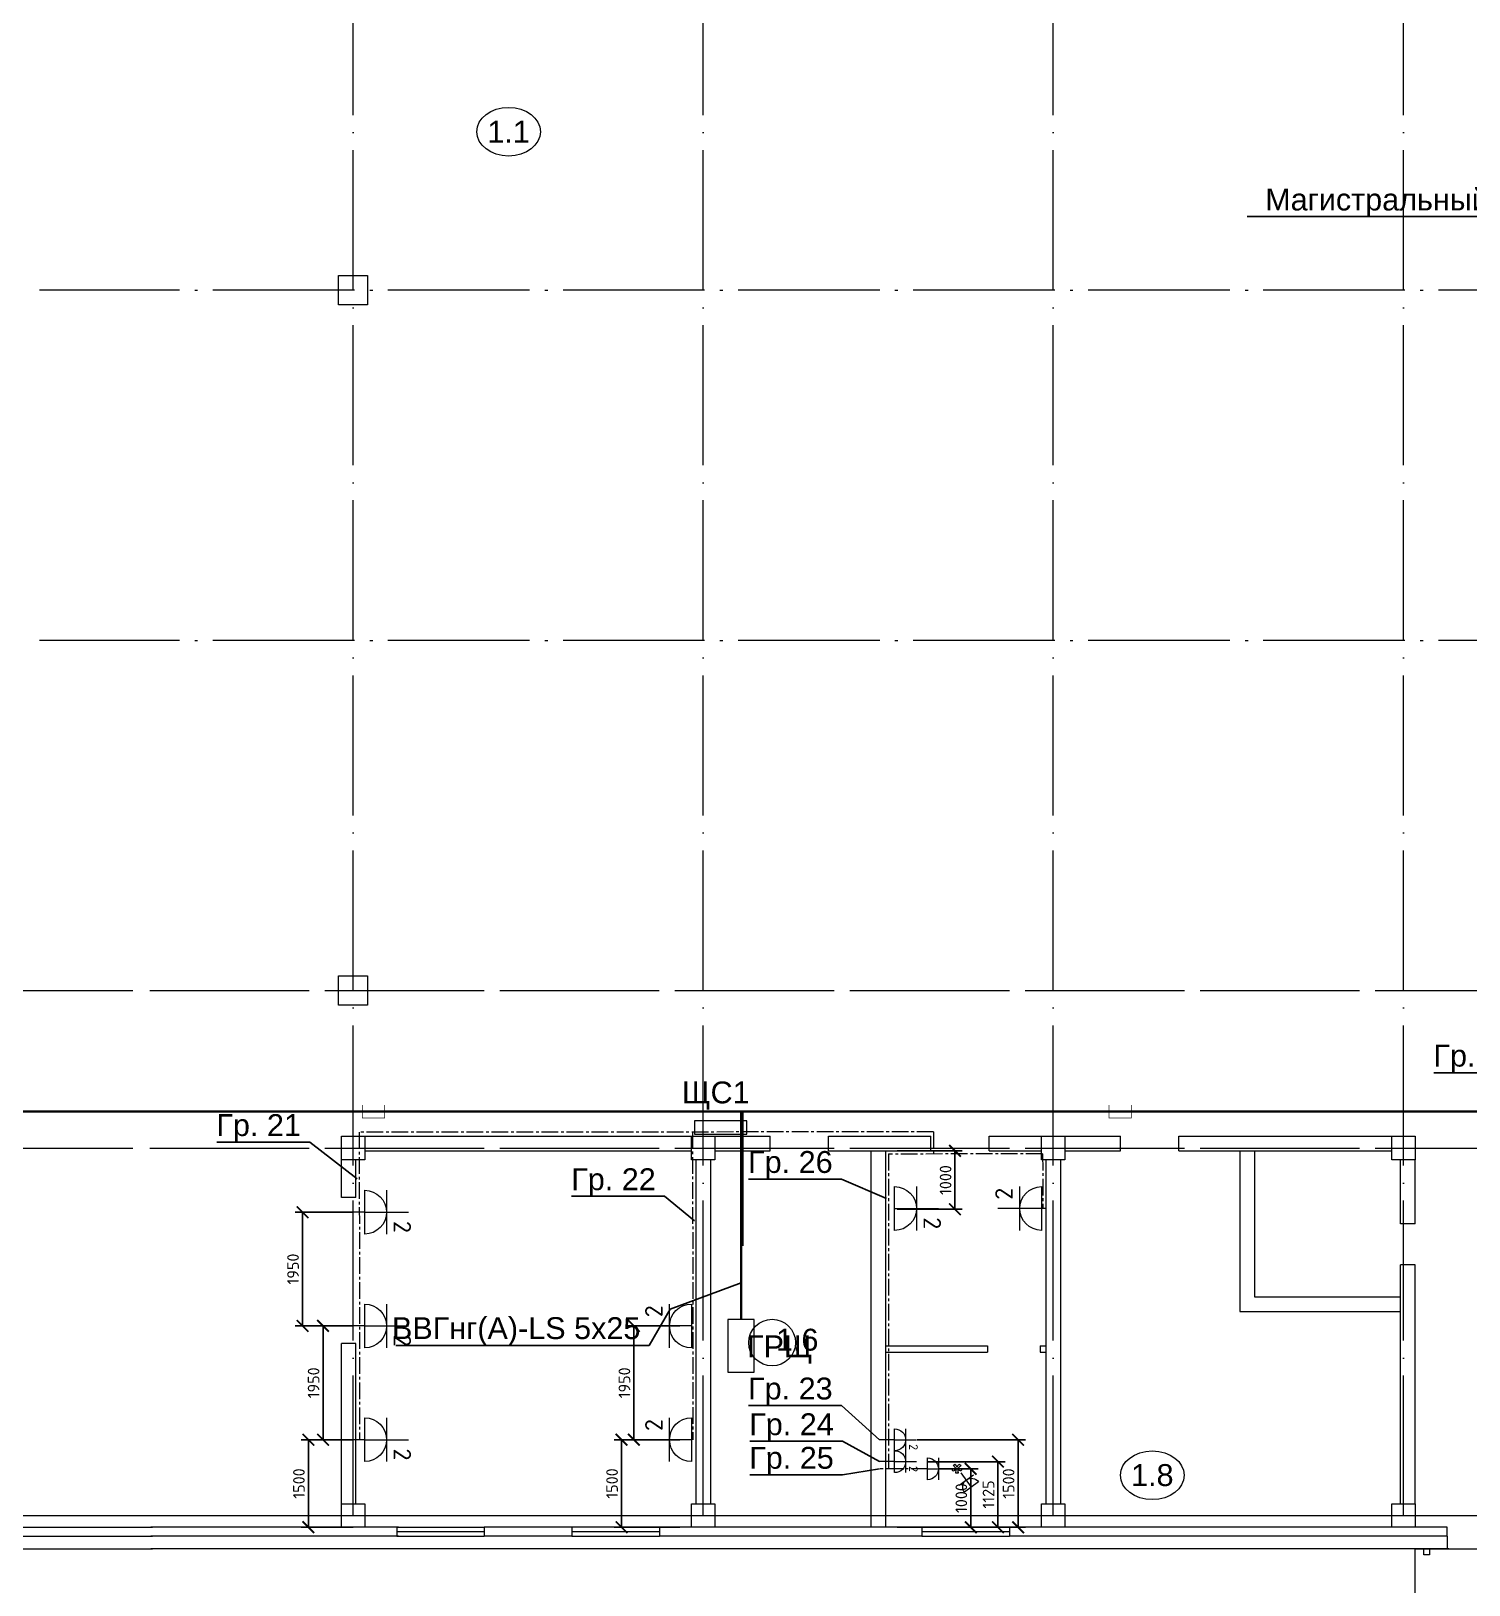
# Model space of a CAD drawing. Header units: millimetres. Extents: x -7047 to 653546, y -441812 to -147059.
# Drawn here: x 115322 to 139962, y -290914 to -264285 of the extents above; entities that cross this region are included whole.
import ezdxf
from ezdxf import colors
from ezdxf.entities.mleader import LeaderData, LeaderLine
from ezdxf.enums import TextEntityAlignment as Align
from ezdxf.math import Vec2, Vec3

# ---------------------------------------------------------------- set-up
doc = ezdxf.new("R2010")
doc.units = ezdxf.units.MM
doc.header["$PDMODE"] = 3
for name, pattern in [('ACAD_ISO04W100', [30, 24, -3, 0, -3]), ('PHANTOM2', [31.75, 15.875, -3.175, 3.175, -3.175, 3.175, -3.175]), ('осевая2', [28.575, 19.05, -3.175, 3.175, -3.175])]:
    doc.linetypes.add(name, pattern=pattern)
for name, color, linetype, lineweight in [('$Osveshenie', 240, 'Continuous', 15), ('$Оbорудование', 173, 'Continuous', 20), ('$Оbорудование @ 1', 173, 'Continuous', 20), ('$Оbорудование @ 150', 173, 'Continuous', 20), ('$Оbорудование @ 60', 173, 'Continuous', 20), ('1-Колонна', 244, 'Continuous', 60), ('1-Металл тонк', 107, 'Continuous', 15), ('1-Номр помещения', 173, 'Continuous', 20), ('1-Окна', 133, 'Continuous', 9), ('1-Стена Газоbетонная', 194, 'Continuous', 60), ('1-Стена сэндвич-панель', 157, 'Continuous', 60), ('1-Стена тонкая', 149, 'Continuous', 13), ('1-Цоколь', 249, 'Continuous', 15), ('Ось', 251, 'ACAD_ISO04W100', 9), ('Таbлица текст', 251, 'Continuous', 15)]:
    doc.layers.add(name, color=color, linetype=linetype, lineweight=lineweight)
doc.layers.add('$TEXT', color=250, linetype='Continuous')
doc.styles.add('Arial Annotative', font='arial.ttf', dxfattribs={"height": 2.5})
doc.styles.add('GOST_B 0.0', font='isocpeur.ttf')
doc.styles.add('Анно2.0', font='arial.ttf', dxfattribs={"height": 2})
doc.styles.add('Аннот2.5', font='arial.ttf', dxfattribs={"height": 2.5})
doc.styles.add('ГОСТ', font='isocpeur.ttf')
doc.dimstyles.new('100', dxfattribs={"dimscale": 100, "dimtxt": 2, "dimasz": 2, "dimexe": 1.25, "dimexo": 2, "dimtad": 1, "dimdec": 0, "dimtxsty": 'ГОСТ', "dimblk": 'ARCHTICK', "dimcen": 2.5, "dimadec": 0, "dimazin": 0, "dimtfac": 1, "dimtdec": 0, "dimtmove": 1, "dimatfit": 3, "dimfxl": 1, "dimtvp": 1, "dimtolj": 1, "dimtzin": 0, "dimarcsym": 0})

# ---------------------------------------------------------------- blocks, each defined once
blk = doc.blocks.new('_None')
blk = doc.blocks.new('$БлокРозеток 2п+PEскрыт_IP2X')
at = {"layer": '$Оbорудование', "lineweight": 20}
for points in [[(0, 0), (0, 5)], [(-2.5, 2.5), (2.5, 2.5)]]:
    blk.add_lwpolyline(points, dxfattribs=at)
blk.add_lwpolyline([(-2.5, 0, -1), (2.5, 0), (-2.5, 0)], format="xyb", dxfattribs=at)
at = {"style": 'GOST_B 0.0'}
blk.add_attdef('КОЛИЧЕСТВОРОЗЕТОК', text='', height=2, dxfattribs=at).set_placement((1, 2.7), align=Align.BOTTOM_LEFT)
blk = doc.blocks.new('$Розетка 2п+PEcкрыт_IP2x')
at = {"layer": '$Оbорудование', "lineweight": 20}
for points in [[(0, 0), (0, 5)], [(-2.5, 2.5), (2.5, 2.5)]]:
    blk.add_lwpolyline(points, dxfattribs=at)
blk.add_lwpolyline([(-2.5, 0, -1), (2.5, 0), (-2.5, 0)], format="xyb", dxfattribs=at)
blk = doc.blocks.new('*U184')
at = {"layer": '$Оbорудование @ 1', "rotation": 35.85142707695863}
blk.add_blockref('$Розетка 2п+PEcкрыт_IP2x', (156, 98), dxfattribs=at)
at = {"layer": '$Оbорудование @ 60', "xscale": 60, "yscale": 60, "zscale": 60, "rotation": 35.85142707695862}
blk.add_blockref('$Розетка 2п+PEcкрыт_IP2x', (156, 98), dxfattribs=at)
blk = doc.blocks.new('вывод кондиционер')
for p, q in [((-163, 373), (-174, 409)), ((-163, 373), (-163, 373)), ((-154, 471), (-124, 493)), ((-74, 334), (-110, 334)), ((-58, 493), (-27, 471)), ((-7, 409), (-19, 374))]:
    blk.add_line(p, q)
for points in [[(-174, 409), (-147, 417), (-127, 422), (-113, 423)], [(-104, 398), (-124, 388), (-144, 380), (-163, 373)], [(-113, 423), (-133, 446), (-147, 462), (-154, 471)], [(-124, 493), (-115, 479), (-104, 461), (-92, 438)], [(-110, 334), (-109, 365), (-107, 386), (-104, 398)], [(-92, 438), (-83, 456), (-72, 474), (-58, 493)], [(-19, 374), (-35, 379), (-55, 387), (-79, 398)], [(-79, 398), (-75, 371), (-73, 350), (-74, 334)], [(-27, 471), (-41, 452), (-55, 436), (-70, 422)], [(-70, 422), (-57, 421), (-35, 417), (-7, 409)]]:
    blk.add_open_spline(points, degree=3)
at = {"layer": '$Оbорудование', "color": 1, "linetype": 'ByBlock'}
blk.add_blockref('*U184', (0, 0), dxfattribs=at)
blk = doc.blocks.new('_ArchTick')
at = {"color": 0, "linetype": 'ByBlock', "const_width": 0.15}
blk.add_lwpolyline([(-0.5, -0.5), (0.5, 0.5)], dxfattribs=at)
blk = doc.blocks.new('*D161')
at = {"layer": '$Оbорудование', "color": 0, "lineweight": -2, "transparency": 16777216}
for p, q in [((120839, -288426), (119949, -288426)), ((120074, -288426), (120074, -289926)), ((120839, -289926), (119949, -289926))]:
    blk.add_line(p, q, dxfattribs=at)
at = {"layer": 'Defpoints', "color": 0, "linetype": 'ByBlock', "transparency": 16777216}
for p in [(121039, -288426), (120074, -289926), (121039, -289926)]:
    blk.add_point(p, dxfattribs=at)
at = {"layer": '$Оbорудование', "color": 0, "linetype": 'ByBlock', "lineweight": -2, "transparency": 16777216, "xscale": 200, "yscale": 200, "zscale": 200}
for p, rotation in [((120074, -288426), 90), ((120074, -289926), 270)]:
    blk.add_blockref('_ArchTick', p, dxfattribs=dict(at, rotation=rotation))
at = {"layer": '$Оbорудование', "color": 0, "linetype": 'ByBlock', "transparency": 16777216, "insert": (119912, -289176), "char_height": 200, "attachment_point": 5, "rotation": 90, "style": 'ГОСТ'}
blk.add_mtext('\\A1;1500', dxfattribs=at)
blk = doc.blocks.new('*D162')
at = {"layer": '$Оbорудование', "color": 0, "lineweight": -2, "transparency": 16777216}
for p, q in [((120839, -286476), (120200, -286476)), ((120325, -288426), (120325, -286476)), ((120839, -288426), (120200, -288426))]:
    blk.add_line(p, q, dxfattribs=at)
at = {"layer": 'Defpoints', "color": 0, "linetype": 'ByBlock', "transparency": 16777216}
for p in [(120325, -286476), (121039, -286476), (121039, -288426)]:
    blk.add_point(p, dxfattribs=at)
at = {"layer": '$Оbорудование', "color": 0, "linetype": 'ByBlock', "lineweight": -2, "transparency": 16777216, "xscale": 200, "yscale": 200, "zscale": 200}
for p, rotation in [((120325, -286476), 90), ((120325, -288426), 270)]:
    blk.add_blockref('_ArchTick', p, dxfattribs=dict(at, rotation=rotation))
at = {"layer": '$Оbорудование', "color": 0, "linetype": 'ByBlock', "transparency": 16777216, "insert": (120163, -287451), "char_height": 200, "attachment_point": 5, "rotation": 90, "style": 'ГОСТ'}
blk.add_mtext('\\A1;1950', dxfattribs=at)
blk = doc.blocks.new('*D163')
at = {"layer": '$Оbорудование', "color": 0, "lineweight": -2, "transparency": 16777216}
for p, q in [((120839, -284526), (119849, -284526)), ((119974, -286476), (119974, -284526)), ((120839, -286476), (119849, -286476))]:
    blk.add_line(p, q, dxfattribs=at)
at = {"layer": 'Defpoints', "color": 0, "linetype": 'ByBlock', "transparency": 16777216}
for p in [(119974, -284526), (121039, -284526), (121039, -286476)]:
    blk.add_point(p, dxfattribs=at)
at = {"layer": '$Оbорудование', "color": 0, "linetype": 'ByBlock', "lineweight": -2, "transparency": 16777216, "xscale": 200, "yscale": 200, "zscale": 200}
for p, rotation in [((119974, -284526), 90), ((119974, -286476), 270)]:
    blk.add_blockref('_ArchTick', p, dxfattribs=dict(at, rotation=rotation))
at = {"layer": '$Оbорудование', "color": 0, "linetype": 'ByBlock', "transparency": 16777216, "insert": (119811, -285501), "char_height": 200, "attachment_point": 5, "rotation": 90, "style": 'ГОСТ'}
blk.add_mtext('\\A1;1950', dxfattribs=at)
blk = doc.blocks.new('*D164')
at = {"layer": '$Оbорудование', "color": 0, "lineweight": -2, "transparency": 16777216}
for p, q in [((126439, -288426), (125316, -288426)), ((125441, -289926), (125441, -288426)), ((126439, -289926), (125316, -289926))]:
    blk.add_line(p, q, dxfattribs=at)
at = {"layer": 'Defpoints', "color": 0, "linetype": 'ByBlock', "transparency": 16777216}
for p in [(125441, -288426), (126639, -288426), (126639, -289926)]:
    blk.add_point(p, dxfattribs=at)
at = {"layer": '$Оbорудование', "color": 0, "linetype": 'ByBlock', "lineweight": -2, "transparency": 16777216, "xscale": 200, "yscale": 200, "zscale": 200}
for p, rotation in [((125441, -288426), 90), ((125441, -289926), 270)]:
    blk.add_blockref('_ArchTick', p, dxfattribs=dict(at, rotation=rotation))
at = {"layer": '$Оbорудование', "color": 0, "linetype": 'ByBlock', "transparency": 16777216, "insert": (125278, -289176), "char_height": 200, "attachment_point": 5, "rotation": 90, "style": 'ГОСТ'}
blk.add_mtext('\\A1;1500', dxfattribs=at)
blk = doc.blocks.new('*D165')
at = {"layer": '$Оbорудование', "color": 0, "lineweight": -2, "transparency": 16777216}
for p, q in [((126439, -286476), (125527, -286476)), ((125652, -288426), (125652, -286476)), ((126439, -288426), (125527, -288426))]:
    blk.add_line(p, q, dxfattribs=at)
at = {"layer": 'Defpoints', "color": 0, "linetype": 'ByBlock', "transparency": 16777216}
for p in [(125652, -286476), (126639, -286476), (126639, -288426)]:
    blk.add_point(p, dxfattribs=at)
at = {"layer": '$Оbорудование', "color": 0, "linetype": 'ByBlock', "lineweight": -2, "transparency": 16777216, "xscale": 200, "yscale": 200, "zscale": 200}
for p, rotation in [((125652, -286476), 90), ((125652, -288426), 270)]:
    blk.add_blockref('_ArchTick', p, dxfattribs=dict(at, rotation=rotation))
at = {"layer": '$Оbорудование', "color": 0, "linetype": 'ByBlock', "transparency": 16777216, "insert": (125490, -287451), "char_height": 200, "attachment_point": 5, "rotation": 90, "style": 'ГОСТ'}
blk.add_mtext('\\A1;1950', dxfattribs=at)
blk = doc.blocks.new('*D166')
at = {"layer": '$Оbорудование', "color": 0, "lineweight": -2, "transparency": 16777216}
for p, q in [((130885, -288926), (131550, -288926)), ((131425, -289926), (131425, -288926)), ((130164, -289926), (131550, -289926))]:
    blk.add_line(p, q, dxfattribs=at)
at = {"layer": 'Defpoints', "color": 0, "linetype": 'ByBlock', "transparency": 16777216}
for p in [(130685, -288926), (131425, -288926), (129964, -289926)]:
    blk.add_point(p, dxfattribs=at)
at = {"layer": '$Оbорудование', "color": 0, "linetype": 'ByBlock', "lineweight": -2, "transparency": 16777216, "xscale": 200, "yscale": 200, "zscale": 200}
for p, rotation in [((131425, -288926), 90), ((131425, -289926), 270)]:
    blk.add_blockref('_ArchTick', p, dxfattribs=dict(at, rotation=rotation))
at = {"layer": '$Оbорудование', "color": 0, "linetype": 'ByBlock', "transparency": 16777216, "insert": (131263, -289426), "char_height": 200, "attachment_point": 5, "rotation": 90, "style": 'ГОСТ'}
blk.add_mtext('\\A1;1000', dxfattribs=at)
blk = doc.blocks.new('*D167')
at = {"layer": '$Оbорудование', "color": 0, "lineweight": -2, "transparency": 16777216}
for p, q in [((130696, -288802), (132016, -288802)), ((131891, -289926), (131891, -288802)), ((130164, -289926), (132016, -289926))]:
    blk.add_line(p, q, dxfattribs=at)
at = {"layer": 'Defpoints', "color": 0, "linetype": 'ByBlock', "transparency": 16777216}
for p in [(130496, -288802), (131891, -288802), (129964, -289926)]:
    blk.add_point(p, dxfattribs=at)
at = {"layer": '$Оbорудование', "color": 0, "linetype": 'ByBlock', "lineweight": -2, "transparency": 16777216, "xscale": 200, "yscale": 200, "zscale": 200}
for p, rotation in [((131891, -288802), 90), ((131891, -289926), 270)]:
    blk.add_blockref('_ArchTick', p, dxfattribs=dict(at, rotation=rotation))
at = {"layer": '$Оbорудование', "color": 0, "linetype": 'ByBlock', "transparency": 16777216, "insert": (131729, -289364), "char_height": 200, "attachment_point": 5, "rotation": 90, "style": 'ГОСТ'}
blk.add_mtext('\\A1;1125', dxfattribs=at)
blk = doc.blocks.new('*D168')
at = {"layer": '$Оbорудование', "color": 0, "lineweight": -2, "transparency": 16777216}
for p, q in [((130508, -288427), (132362, -288427)), ((132237, -289926), (132237, -288427)), ((130164, -289926), (132362, -289926))]:
    blk.add_line(p, q, dxfattribs=at)
at = {"layer": 'Defpoints', "color": 0, "linetype": 'ByBlock', "transparency": 16777216}
for p in [(130308, -288427), (132237, -288427), (129964, -289926)]:
    blk.add_point(p, dxfattribs=at)
at = {"layer": '$Оbорудование', "color": 0, "linetype": 'ByBlock', "lineweight": -2, "transparency": 16777216, "xscale": 200, "yscale": 200, "zscale": 200}
for p, rotation in [((132237, -288427), 90), ((132237, -289926), 270)]:
    blk.add_blockref('_ArchTick', p, dxfattribs=dict(at, rotation=rotation))
at = {"layer": '$Оbорудование', "color": 0, "linetype": 'ByBlock', "transparency": 16777216, "insert": (132074, -289177), "char_height": 200, "attachment_point": 5, "rotation": 90, "style": 'ГОСТ'}
blk.add_mtext('\\A1;1500', dxfattribs=at)
blk = doc.blocks.new('*D169')
at = {"layer": '$Оbорудование', "color": 0, "lineweight": -2, "transparency": 16777216}
for p, q in [((130164, -283476), (131280, -283476)), ((131155, -283476), (131155, -284476)), ((130164, -284476), (131280, -284476))]:
    blk.add_line(p, q, dxfattribs=at)
at = {"layer": 'Defpoints', "color": 0, "linetype": 'ByBlock', "transparency": 16777216}
for p in [(129964, -283476), (129964, -284476), (131155, -284476)]:
    blk.add_point(p, dxfattribs=at)
at = {"layer": '$Оbорудование', "color": 0, "linetype": 'ByBlock', "lineweight": -2, "transparency": 16777216, "xscale": 200, "yscale": 200, "zscale": 200}
for p, rotation in [((131155, -283476), 90), ((131155, -284476), 270)]:
    blk.add_blockref('_ArchTick', p, dxfattribs=dict(at, rotation=rotation))
at = {"layer": '$Оbорудование', "color": 0, "linetype": 'ByBlock', "transparency": 16777216, "insert": (130993, -283976), "char_height": 200, "attachment_point": 5, "rotation": 90, "style": 'ГОСТ'}
blk.add_mtext('\\A1;1000', dxfattribs=at)

msp = doc.modelspace()

# ---------------------------------------------------------------- linework, layer by layer
at = {"layer": '$Osveshenie', "color": 7, "linetype": 'PHANTOM2', "ltscale": 30, "const_width": 40}
for points in [[(117401.9, -221725.6), (97688.9, -221725.3), (97586.7, -282800.8), (107288.2, -282800.8), (117401.9, -282800.8)], [(117401.9, -221725.6), (144127.6, -221725.6), (144127.6, -282800.8), (127515.6, -282800.8), (127515.6, -285107.6)], [(118312.8, -221725.3), (144100.5, -221725.3), (144100.5, -282800.4), (127488.5, -282800.4), (127488.5, -285107.3)], [(127515.6, -282800.8), (117401.9, -282800.8)], [(127488.5, -282800.4), (118312.8, -282800.4)], [(127488.5, -285107.3), (127488.5, -286368.1)]]:
    msp.add_lwpolyline(points, dxfattribs=at)
at = {"layer": '$Osveshenie', "color": 7, "const_width": 10}
for points in [[(121000.1, -282687.4), (121000.1, -282913.5), (121382.5, -282913.5), (121382.5, -282687.4)], [(133795.3, -282687.4), (133795.3, -282913.5), (134177.7, -282913.5), (134177.7, -282687.4)]]:
    msp.add_lwpolyline(points, dxfattribs=at)
at = {"layer": '$Osveshenie', "color": 7, "linetype": 'осевая2', "ltscale": 15}
for points in [[(130786.2, -283150.1), (120946.2, -283156.2)], [(120946.2, -283156.2), (120948.9, -288426.5)], [(126658.2, -283153.3), (126662, -288426.3)], [(130786.2, -283151.2), (130786.2, -283526.2)], [(132657.3, -283525.3), (130013.2, -283531.2)], [(130013.2, -283526.6), (130016, -288926.2)], [(132657.3, -283525.3), (132657.8, -284463.3)], [(121038.5, -284526.3), (120751.5, -284526.5)], [(121038.5, -286476.3), (120751.5, -286476.5)], [(121038.5, -288426.3), (120751.5, -288426.5)], [(130120.9, -288426.5), (129864, -288426.5)], [(130120.9, -288801.5), (129864, -288801.5)], [(130684.6, -288926.2), (129864, -288926.2)]]:
    msp.add_lwpolyline(points, dxfattribs=at)
at = {"layer": '$Оbорудование', "color": 0, "linetype": 'ByBlock'}
msp.add_line((132713.5, -284463.3), (132638.5, -284463.3), dxfattribs=at)
at = {"layer": '$Оbорудование', "color": 0}
msp.add_circle((128021.4, -286762.1), 400, dxfattribs=at)
at = {"layer": '1-Колонна', "color": 7, "lineweight": 0}
for points in [[(120588.5, -268476.5), (121088.5, -268476.5), (121088.5, -268976.5), (120588.5, -268976.5)], [(120588.5, -280476.5), (121088.5, -280476.5), (121088.5, -280976.5), (120588.5, -280976.5)], [(120638.5, -283226.5), (121038.5, -283226.5), (121038.5, -283626.5), (120638.5, -283626.5)], [(126638.5, -283226.5), (127038.5, -283226.5), (127038.5, -283626.5), (126638.5, -283626.5)], [(132638.5, -283226.5), (133038.5, -283226.5), (133038.5, -283626.5), (132638.5, -283626.5)], [(138638.5, -283226.5), (139038.5, -283226.5), (139038.5, -283626.5), (138638.5, -283626.5)], [(120638.5, -289526.5), (121038.5, -289526.5), (121038.5, -289926.5), (120638.5, -289926.5)], [(126638.5, -289526.5), (127038.5, -289526.5), (127038.5, -289926.5), (126638.5, -289926.5)], [(132638.5, -289526.5), (133038.5, -289526.5), (133038.5, -289926.5), (132638.5, -289926.5)], [(138638.5, -289526.5), (139038.5, -289526.5), (139038.5, -289926.5), (138638.5, -289926.5)]]:
    msp.add_lwpolyline(points, close=True, dxfattribs=at)
at = {"layer": '1-Металл тонк', "color": 7, "lineweight": 0}
msp.add_lwpolyline([(139188.5, -290296.5), (139288.5, -290296.5), (139288.5, -290396.5), (139188.5, -290396.5)], close=True, dxfattribs=at)
at = {"layer": '1-Номр помещения', "color": 7}
for points in [[(126688.5, -282962.4), (126688.5, -283187.4), (127588.5, -283187.4), (127588.5, -282962.4)], [(127713.5, -286368.1), (127263.5, -286368.1), (127263.5, -287268.1), (127713.5, -287268.1)]]:
    msp.add_lwpolyline(points, close=True, dxfattribs=at)
for centre in [(123504.8, -266009.2), (134536.3, -289034.6)]:
    msp.add_ellipse(centre, major_axis=(-545.3, 0), ratio=0.7652243, dxfattribs=at)
at = {"layer": '1-Окна', "color": 7, "lineweight": 0}
for p, q in [((121588.5, -290001.5), (123088.5, -290001.5)), ((124588.5, -290001.5), (126088.5, -290001.5)), ((130588.5, -290001.5), (132088.5, -290001.5))]:
    msp.add_line(p, q, dxfattribs=at)
at = {"layer": '1-Стена Газоbетонная', "color": 7, "lineweight": 0, "ltscale": 100}
for p, q in [((127988.5, -283476.5), (127988.5, -283226.5)), ((128988.5, -283476.5), (128988.5, -283226.5)), ((130738.5, -283476.5), (130738.5, -283226.5)), ((131738.5, -283476.5), (131738.5, -283226.5)), ((133988.5, -283476.5), (133988.5, -283226.5)), ((134988.5, -283476.5), (134988.5, -283226.5)), ((129713.5, -283476.5), (129713.5, -289926.5)), ((129963.5, -283476.5), (129963.5, -289926.5)), ((126713.5, -283626.5), (126713.5, -289526.5)), ((126963.5, -283626.5), (126963.5, -289526.5)), ((132713.5, -283626.5), (132713.5, -289526.5)), ((132963.5, -283626.5), (132963.5, -289526.5)), ((138788.5, -284726.5), (138788.5, -283626.5)), ((139038.5, -284726.5), (139038.5, -283626.5)), ((120888.5, -284276.5), (120638.5, -284276.5)), ((139038.5, -284726.5), (138788.5, -284726.5)), ((138788.5, -289526.5), (138788.5, -285426.5)), ((139038.5, -285426.5), (138788.5, -285426.5)), ((139038.5, -289526.5), (139038.5, -285426.5)), ((120888.5, -286776.5), (120638.5, -286776.5))]:
    msp.add_line(p, q, dxfattribs=at)
for points in [[(121038.5, -283226.5), (127988.5, -283226.5)], [(128988.5, -283226.5), (130738.5, -283226.5)], [(131738.5, -283226.5), (133988.5, -283226.5)], [(134988.5, -283226.5), (139038.5, -283226.5)], [(121038.5, -283476.5), (126638.5, -283476.5)], [(127038.5, -283476.5), (127988.5, -283476.5)], [(128988.5, -283476.5), (130738.5, -283476.5)], [(131738.5, -283476.5), (132638.5, -283476.5)], [(133038.5, -283476.5), (133988.5, -283476.5)], [(134988.5, -283476.5), (138638.5, -283476.5)], [(136038.5, -283476.5), (136038.5, -286226.5), (138788.5, -286226.5)], [(136288.5, -283476.5), (136288.5, -285976.5), (138788.5, -285976.5)], [(120638.5, -284276.5), (120638.5, -283626.5)], [(120888.5, -284276.5), (120888.5, -283626.5)], [(120638.5, -289526.5), (120638.5, -286776.5)], [(120888.5, -289526.5), (120888.5, -286776.5)], [(129963.5, -286814.5), (131713.5, -286814.5)], [(129963.5, -286926.5), (131713.5, -286926.5)], [(131713.5, -286814.5), (131713.5, -286926.5)], [(132613.5, -286814.5), (132613.5, -286926.5)], [(132613.5, -286814.5), (132713.5, -286814.5)], [(132613.5, -286926.5), (132713.5, -286926.5)]]:
    msp.add_lwpolyline(points, dxfattribs=at)
at = {"layer": '1-Стена сэндвич-панель', "color": 7, "lineweight": 0}
for p, q in [((121588.5, -289926.5), (121588.5, -290076.5)), ((123088.5, -289926.5), (123088.5, -290076.5)), ((124588.5, -289926.5), (124588.5, -290076.5)), ((126088.5, -289926.5), (126088.5, -290076.5)), ((130588.5, -289926.5), (130588.5, -290076.5)), ((132088.5, -289926.5), (132088.5, -290076.5)), ((139588.5, -290076.5), (139588.5, -289926.5))]:
    msp.add_line(p, q, dxfattribs=at)
for points in [[(96515.6, -267726.8), (96515.6, -290076.8), (117401.9, -290076.8)], [(96665.6, -267726.8), (96665.6, -289926.8), (117401.9, -289926.8)], [(121588.5, -289926.5), (117374.8, -289926.5)], [(121615.6, -289926.8), (117401.9, -289926.8)], [(124588.5, -289926.5), (123088.5, -289926.5)], [(130588.5, -289926.5), (126088.5, -289926.5)], [(139588.5, -289926.5), (132088.5, -289926.5)], [(121588.5, -290076.5), (117374.8, -290076.5)], [(121615.6, -290076.8), (117401.9, -290076.8)], [(124588.5, -290076.5), (123088.5, -290076.5)], [(130588.5, -290076.5), (126088.5, -290076.5)], [(139588.5, -290076.5), (132088.5, -290076.5)]]:
    msp.add_lwpolyline(points, dxfattribs=at)
at = {"layer": '1-Стена тонкая', "color": 7, "lineweight": 0}
for p, q in [((121588.5, -289926.5), (123088.5, -289926.5)), ((126088.5, -289926.5), (124588.5, -289926.5)), ((132088.5, -289926.5), (130588.5, -289926.5)), ((121588.5, -290076.5), (123088.5, -290076.5)), ((124588.5, -290076.5), (126088.5, -290076.5)), ((130588.5, -290076.5), (132088.5, -290076.5))]:
    msp.add_line(p, q, dxfattribs=at)
at = {"layer": '1-Цоколь', "color": 7, "lineweight": 0}
msp.add_line((139588.5, -290076.5), (139588.5, -290296.5), dxfattribs=at)
for points in [[(96295.6, -267726.8), (96295.6, -290296.8), (117401.9, -290296.8)], [(139588.5, -290296.5), (117374.8, -290296.5)], [(139615.6, -290296.8), (117401.9, -290296.8)]]:
    msp.add_lwpolyline(points, dxfattribs=at)
msp.add_lwpolyline([(139038.5, -290296.5), (141638.5, -290296.5), (141638.5, -291976.5), (139038.5, -291976.5)], close=True, dxfattribs=at)
at = {"layer": 'Ось', "color": 7, "lineweight": 0, "ltscale": 100}
for p, q in [((120838.5, -289726.5), (120838.5, -217836.8)), ((126838.5, -289726.5), (126838.5, -217836.8)), ((132838.5, -289726.5), (132838.5, -217836.8)), ((138838.5, -289726.5), (138838.5, -217836.8)), ((150865.6, -268726.8), (96665.6, -268726.8)), ((150838.5, -268726.5), (117374.8, -268726.5)), ((150865.6, -274726.8), (96665.6, -274726.8)), ((150838.5, -274726.5), (117374.8, -274726.5)), ((96665.6, -280726.8), (150865.6, -280726.8)), ((117374.8, -280726.5), (150838.5, -280726.5)), ((96665.6, -283426.8), (150865.6, -283426.8)), ((117374.8, -283426.5), (150838.5, -283426.5))]:
    msp.add_line(p, q, dxfattribs=at)
at = {"layer": 'Ось', "color": 7, "lineweight": 0, "ltscale": 200}
for p, q in [((117374.8, -289726.5), (150838.5, -289726.5)), ((96665.6, -289726.8), (150865.6, -289726.8))]:
    msp.add_line(p, q, dxfattribs=at)

# ---------------------------------------------------------------- block references
at = {"layer": '$Оbорудование', "color": 0, "linetype": 'ByBlock'}
msp.add_blockref('вывод кондиционер', (131280.9, -289335), dxfattribs=at)
at = {"layer": '$Оbорудование @ 150', "color": 0, "linetype": 'ByBlock'}
for p, xscale, yscale, zscale, rotation in [((130120.9, -284463.5), 150, 150, 150, 270), ((132638.5, -284463.3), 150, 150, 150, 89.99999999999999), ((121038.5, -284526.5), 150, 150, 150, 270), ((121038.5, -286476.5), 150, 150, 150, 270), ((126638.5, -286476.5), 150, 150, 150, 89.99999999999999), ((121038.5, -288426.5), 150, 150, 150, 270), ((126638.5, -288426.5), 150, 150, 150, 89.99999999999999), ((130120.9, -288426.5), 75, 75, 75, 270), ((130120.9, -288801.5), 75, 75, 75, 270)]:
    msp.add_blockref('$БлокРозеток 2п+PEскрыт_IP2X', p, dxfattribs=dict(at, xscale=xscale, yscale=yscale, zscale=zscale, rotation=rotation)).add_auto_attribs({'КОЛИЧЕСТВОРОЗЕТОК': '2'})
at = {"layer": '$Оbорудование @ 150', "color": 0, "linetype": 'ByBlock', "xscale": 75, "yscale": 75, "zscale": 75, "rotation": 270}
msp.add_blockref('$БлокРозеток 2п+PEскрыт_IP2X', (130684.6, -288926.2), dxfattribs=at)

# ---------------------------------------------------------------- texts
at = {"layer": '$Оbорудование', "color": 7, "char_height": 375, "width": 582.794, "attachment_point": 6, "style": 'Анно2.0'}
for s, insert in [('ЩC1', (127635.7, -282528.4)), ('ГРЩ', (128714.7, -286879.1))]:
    msp.add_mtext(s, dxfattribs=dict(at, insert=insert))
at = {"layer": '1-Номр помещения', "color": 7, "char_height": 375, "width": 1061.513, "attachment_point": 5, "style": 'Аннот2.5'}
for s, insert in [('1.1', (123504.8, -266009.2)), ('1.6', (128450.8, -286714)), ('1.8', (134536.3, -289034.6))]:
    msp.add_mtext(s, dxfattribs=dict(at, insert=insert))

# ---------------------------------------------------------------- dimensions: what is measured, and where the dimension line sits
at = {"layer": '$Оbорудование', "color": 0, "linetype": 'ByBlock'}
for base, p1, p2, picture, middle in [((131155.2, -284476.5), (129963.5, -283476.5), (129963.5, -284476.5), '*D169', (130992.7, -283976.5)), ((119973.9, -284526.3), (121038.5, -286476.5), (121038.5, -284526.3), '*D163', (119811.4, -285501.4)), ((120325.5, -286476.3), (121038.5, -288426.5), (121038.5, -286476.3), '*D162', (120163, -287451.4)), ((125652.3, -286476.5), (126638.5, -288426.5), (126638.5, -286476.5), '*D165', (125489.8, -287451.5)), ((120074.4, -289926.5), (121038.5, -288426.3), (121038.5, -289926.5), '*D161', (119911.9, -289176.4)), ((125440.7, -288426.5), (126638.5, -289926.5), (126638.5, -288426.5), '*D164', (125278.2, -289176.5)), ((132237, -288426.5), (129963.5, -289926.5), (130308.4, -288426.5), '*D168', (132074.5, -289176.5)), ((131891.5, -288801.5), (129963.5, -289926.5), (130495.9, -288801.5), '*D167', (131729, -289364)), ((131425.1, -288926.2), (129963.5, -289926.5), (130684.6, -288926.2), '*D166', (131262.6, -289426.4))]:
    dim = msp.add_linear_dim(base=base, p1=p1, p2=p2, angle=90, dimstyle='100', override={"dimfxl": 250}, dxfattribs=at)
    dim.commit()
    dim.dimension.update_dxf_attribs({"geometry": picture, "text_midpoint": middle})

# ---------------------------------------------------------------- leaders
at = {"layer": '$TEXT', "color": 7}
ml = msp.add_multileader_mtext('Standard', dxfattribs=at)
ml.set_content('Гр. 27', color=7, style='Анно2.0')
ml.set_leader_properties(color=256)
ml.set_arrow_properties(name='NONE')
ml.build(insert=Vec2(0, 0))
ml.multileader.update_dxf_attribs({"text_left_attachment_type": 6, "text_right_attachment_type": 6, "dogleg_length": 1, "arrow_head_size": 450, "scale": 150})
ctx = ml.context
ctx.base_point, ctx.scale, ctx.char_height, ctx.arrow_head_size, ctx.landing_gap_size, ctx.plane_origin = Vec3(139419.4, -282135.9), 150, 375, 450, 0, Vec3(141571.8, -283596.5)
ctx.left_attachment, ctx.right_attachment, ctx.text_align_type = 6, 6, 2
notes = []
notes.append((ctx, [(1, (1, 1, 0), (140953.3, -282135.9), (-1, 0), 150, [(0, [(141765.1, -282765.4), (140953.3, -282135.9)], 0, [])])]))
ctx.mtext.insert, ctx.mtext.alignment, ctx.mtext.flow_direction = Vec3(140803.3, -281656.8), 3, 5
ml = msp.add_multileader_mtext('Standard', dxfattribs=at)
ml.set_content('{\\fArial|b0|i0|c204|p34;Гр}. 21', color=7, style='Анно2.0')
ml.set_leader_properties(color=256)
ml.set_arrow_properties(name='NONE')
ml.build(insert=Vec2(0, 0))
ml.multileader.update_dxf_attribs({"text_left_attachment_type": 6, "text_right_attachment_type": 6, "dogleg_length": 1, "arrow_head_size": 450, "scale": 150})
ctx = ml.context
ctx.base_point, ctx.scale, ctx.char_height, ctx.arrow_head_size, ctx.landing_gap_size, ctx.plane_origin = Vec3(118634.3, -283325.7), 150, 375, 450, 0, Vec3(120714.3, -284786.3)
ctx.left_attachment, ctx.right_attachment, ctx.text_align_type = 6, 6, 2
notes.append((ctx, [(1, (1, 1, 0), (120095.8, -283325.7), (-1, 0), 150, [(0, [(120907.6, -283955.2), (120095.8, -283325.7)], 0, [])])]))
ctx.mtext.insert, ctx.mtext.alignment, ctx.mtext.flow_direction = Vec3(119945.8, -282846.6), 3, 5
ml = msp.add_multileader_mtext('Standard', dxfattribs=at)
ml.set_content('{\\fArial|b0|i0|c204|p34;Гр}. 26', color=7, style='Анно2.0')
ml.set_leader_properties(color=256)
ml.set_arrow_properties(name='NONE')
ml.build(insert=Vec2(0, 0))
ml.multileader.update_dxf_attribs({"text_left_attachment_type": 6, "text_right_attachment_type": 6, "dogleg_length": 1, "arrow_head_size": 450, "scale": 150})
ctx = ml.context
ctx.base_point, ctx.scale, ctx.char_height, ctx.arrow_head_size, ctx.landing_gap_size, ctx.plane_origin = Vec3(127674.7, -283957.9), 150, 375, 450, 0, Vec3(129826.8, -285155.7)
ctx.left_attachment, ctx.right_attachment, ctx.text_align_type = 6, 6, 2
notes.append((ctx, [(1, (1, 1, 0), (129208.3, -283957.9), (-1, 0), 150, [(0, [(129979.8, -284290.7), (129208.3, -283957.9)], 0, [])])]))
ctx.mtext.insert, ctx.mtext.alignment, ctx.mtext.flow_direction = Vec3(129058.3, -283478.8), 3, 5
ml = msp.add_multileader_mtext('Standard', dxfattribs=at)
ml.set_content('{\\fArial|b0|i0|c204|p34;Гр}. 22', color=7, style='Анно2.0')
ml.set_leader_properties(color=256)
ml.set_arrow_properties(name='NONE')
ml.build(insert=Vec2(0, 0))
ml.multileader.update_dxf_attribs({"text_left_attachment_type": 6, "text_right_attachment_type": 6, "dogleg_length": 1, "arrow_head_size": 450, "scale": 150})
ctx = ml.context
ctx.base_point, ctx.scale, ctx.char_height, ctx.arrow_head_size, ctx.landing_gap_size, ctx.plane_origin = Vec3(124646.8, -284253.7), 150, 375, 450, 0, Vec3(126795.3, -285714.2)
ctx.left_attachment, ctx.right_attachment, ctx.text_align_type = 6, 6, 2
notes.append((ctx, [(1, (1, 1, 0), (126176.8, -284253.7), (-1, 0), 150, [(0, [(126689.7, -284674.6), (126176.8, -284253.7)], 0, [])])]))
ctx.mtext.insert, ctx.mtext.alignment, ctx.mtext.flow_direction = Vec3(126026.8, -283774.5), 3, 5
ml = msp.add_multileader_mtext('Standard', dxfattribs=at)
ml.set_content('{\\fArial|b0|i0|c204|p34;Гр}. 23', color=7, style='Анно2.0')
ml.set_leader_properties(color=256)
ml.set_arrow_properties(name='NONE')
ml.build(insert=Vec2(0, 0))
ml.multileader.update_dxf_attribs({"text_left_attachment_type": 6, "text_right_attachment_type": 6, "dogleg_length": 1, "arrow_head_size": 450, "scale": 150})
ctx = ml.context
ctx.base_point, ctx.scale, ctx.char_height, ctx.arrow_head_size, ctx.landing_gap_size, ctx.plane_origin = Vec3(127674.4, -287840.2), 150, 375, 450, 0, Vec3(129826.8, -289300.8)
ctx.left_attachment, ctx.right_attachment, ctx.text_align_type = 6, 6, 2
notes.append((ctx, [(1, (1, 1, 0), (129208.3, -287840.2), (-1, 0), 150, [(0, [(129864, -288426.5), (129208.3, -287840.2)], 0, [])])]))
ctx.mtext.insert, ctx.mtext.alignment, ctx.mtext.flow_direction = Vec3(129058.3, -287361.1), 3, 5
ml = msp.add_multileader_mtext('Standard', dxfattribs=at)
ml.set_content('{\\fArial|b0|i0|c204|p34;Гр}. 24', color=7, style='Анно2.0')
ml.set_leader_properties(color=256)
ml.set_arrow_properties(name='NONE')
ml.build(insert=Vec2(0, 0))
ml.multileader.update_dxf_attribs({"text_left_attachment_type": 6, "text_right_attachment_type": 6, "dogleg_length": 1, "arrow_head_size": 450, "scale": 150})
ctx = ml.context
ctx.base_point, ctx.scale, ctx.char_height, ctx.arrow_head_size, ctx.landing_gap_size, ctx.plane_origin = Vec3(127695, -288452.4), 150, 375, 450, 0, Vec3(129826.8, -289675.8)
ctx.left_attachment, ctx.right_attachment, ctx.text_align_type = 6, 6, 2
notes.append((ctx, [(1, (1, 1, 0), (129227.3, -288452.4), (-1, 0), 150, [(0, [(129864, -288801.5), (129227.3, -288452.4)], 0, [])])]))
ctx.mtext.insert, ctx.mtext.alignment, ctx.mtext.flow_direction = Vec3(129077.3, -287973.3), 3, 5
ml = msp.add_multileader_mtext('Standard', dxfattribs=at)
ml.set_content('{\\fArial|b0|i0|c204|p34;Гр}. 2{\\fArial|b0|i0|c204|p34;5}', color=7, style='Анно2.0')
ml.set_leader_properties(color=256)
ml.set_arrow_properties(name='NONE')
ml.build(insert=Vec2(0, 0))
ml.multileader.update_dxf_attribs({"text_left_attachment_type": 6, "text_right_attachment_type": 6, "dogleg_length": 1, "arrow_head_size": 450, "scale": 150})
ctx = ml.context
ctx.base_point, ctx.scale, ctx.char_height, ctx.arrow_head_size, ctx.landing_gap_size, ctx.plane_origin = Vec3(127690.6, -289027.2), 150, 375, 450, 0, Vec3(129826.8, -290250.6)
ctx.left_attachment, ctx.right_attachment, ctx.text_align_type = 6, 6, 2
notes.append((ctx, [(1, (1, 1, 0), (129227.3, -289027.2), (-1, 0), 150, [(0, [(129864, -288926.2), (129227.3, -289027.2)], 0, [])])]))
ctx.mtext.insert, ctx.mtext.alignment, ctx.mtext.flow_direction = Vec3(129077.3, -288548.1), 3, 5
at = {"layer": '1-Номр помещения', "color": 7}
ml = msp.add_multileader_mtext('Standard', dxfattribs=at)
ml.set_content('ВВГнг(A)-LS 5х25', color=7, style='Arial Annotative')
ml.set_leader_properties(color=256)
ml.set_arrow_properties(name='NONE')
ml.build(insert=Vec2(0, 0))
ml.multileader.update_dxf_attribs({"text_left_attachment_type": 6, "text_right_attachment_type": 6, "dogleg_length": 1, "arrow_head_size": 450, "scale": 150})
ctx = ml.context
ctx.base_point, ctx.scale, ctx.char_height, ctx.arrow_head_size, ctx.landing_gap_size, ctx.plane_origin = Vec3(121564.9, -286811.4), 150, 375, 450, 0, Vec3(127488.5, -286187.7)
ctx.left_attachment, ctx.right_attachment, ctx.text_align_type = 6, 6, 2
notes.append((ctx, [(0, (1, 1, 0), (125913.5, -286811.4), (-1, 0), 150, [(0, [(127488.5, -285737.7), (126273.6, -286187.7)], 0, [])])]))
ctx.mtext.insert, ctx.mtext.alignment, ctx.mtext.flow_direction = Vec3(125763.5, -286326.1), 3, 5
at = {"layer": 'Таbлица текст', "color": 7}
ml = msp.add_multileader_mtext('Standard', dxfattribs=at)
ml.set_content('Магистральный лоток', color=7, style='Arial Annotative')
ml.set_leader_properties(color=256)
ml.set_arrow_properties(name='NONE')
ml.build(insert=Vec2(0, 0))
ml.multileader.update_dxf_attribs({"text_left_attachment_type": 6, "text_right_attachment_type": 6, "dogleg_length": 1, "arrow_head_size": 450, "scale": 150})
ctx = ml.context
ctx.base_point, ctx.scale, ctx.char_height, ctx.arrow_head_size, ctx.landing_gap_size, ctx.plane_origin = Vec3(136504.9, -267463.2), 150, 375, 450, 0, Vec3(144100.5, -266747.6)
ctx.left_attachment, ctx.right_attachment, ctx.text_align_type = 6, 6, 2
notes.append((ctx, [(0, (1, 1, 0), (141956.4, -267463.2), (-1, 0), 150, [(0, [(144100.5, -266747.6), (142369.5, -266747.6)], 0, [])])]))
ctx.mtext.insert, ctx.mtext.alignment, ctx.mtext.flow_direction = Vec3(141806.4, -266984.1), 3, 5
for ctx, leaders in notes:
    for number, flags, end, landing, length, lines in leaders:
        leader = LeaderData()
        leader.index, (leader.has_last_leader_line, leader.has_dogleg_vector, leader.attachment_direction) = number, flags
        leader.last_leader_point, leader.dogleg_vector, leader.dogleg_length = Vec3(end), Vec3(landing), length
        for number, points, colour, breaks in lines:
            line = LeaderLine()
            line.index, line.vertices, line.color, line.breaks = number, Vec3.list(points), colors.encode_raw_color(colour), breaks
            leader.lines.append(line)
        ctx.leaders.append(leader)

doc.saveas('drawing.dxf')
